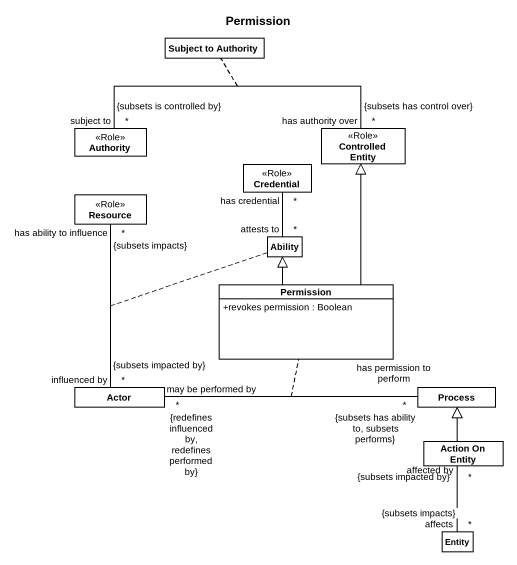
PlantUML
@startuml
title Permission
hide circle
hide empty members
skinparam classAttributeIconSize 0
class "Subject to Authority" as Subject_to_Authority
class Authority <<Role>>
class "Controlled Entity" as Controlled_Entity <<Role>>
class Resource <<Role>>
class Credential <<Role>>
class Ability
class Permission {
  +revokes permission : Boolean
}
class "Actor" as Actor_
class "Process" as Process_
class "Action On Entity" as Action_On_Entity
class "Entity" as Entity_
Authority "subject to\n{subsets is controlled by}\n*" -right- "has authority over\n{subsets has control over}\n*" Controlled_Entity
(Authority, Controlled_Entity) .. Subject_to_Authority
Resource "has ability to influence\n{subsets impacts}\n*" -- "influenced by\n{subsets impacted by}\n*" Actor_
(Resource, Actor_) .. Ability
Credential "has credential\n*" -- "attests to\n*" Ability
Permission -up-|> Controlled_Entity
Permission -up-|> Ability
Actor_ "may be performed by\n{redefines influenced by, redefines performed by}\n*" -right- "has permission to perform\n{subsets has ability to, subsets performs}\n*" Process_
(Actor_, Process_) .. Permission
Action_On_Entity -up-|> Process_
Action_On_Entity "{subsets impacted by}\naffected by\n*" -- "affects\n{subsets impacts}\n*" Entity_
@enduml
